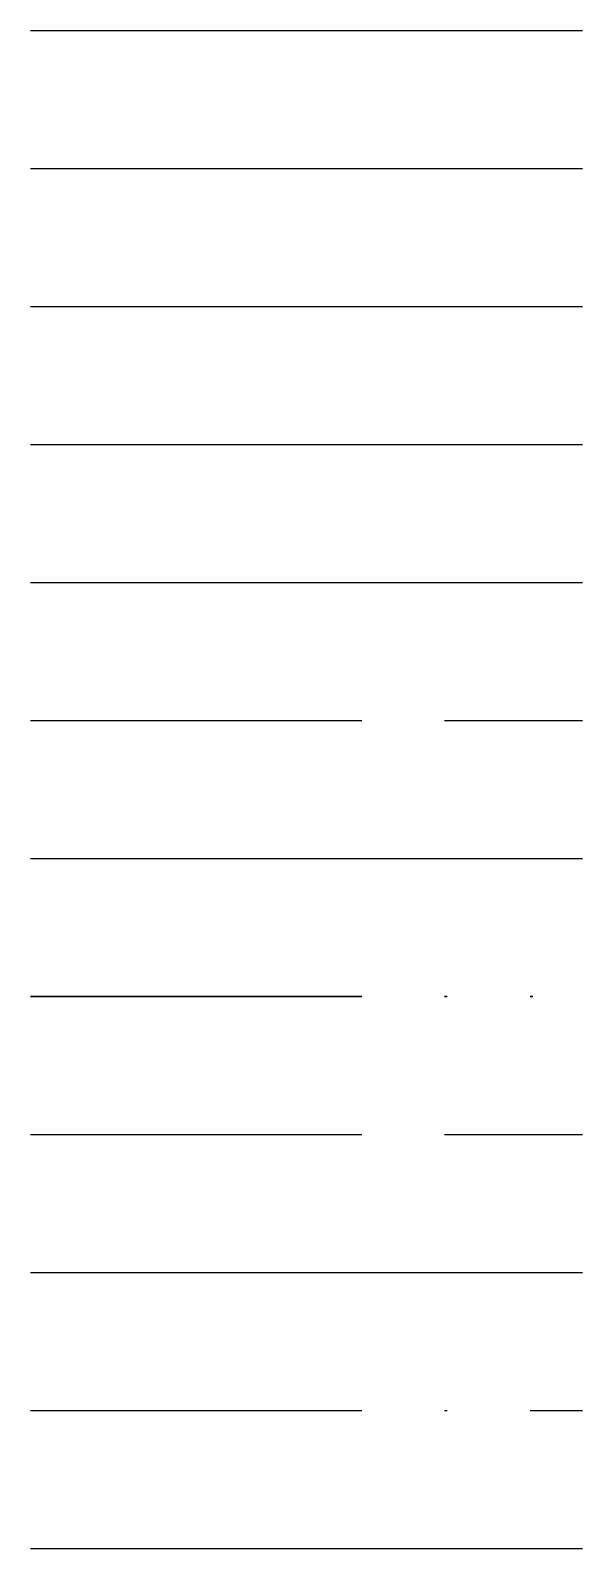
# Model space of a CAD drawing. Header units: millimetres. Extents: x 0 to 20, y 0 to 55.
import ezdxf

# ---------------------------------------------------------------- set-up
doc = ezdxf.new("R2010")
doc.units = ezdxf.units.MM
doc.header["$MEASUREMENT"] = 0
for name, pattern in [('ACAD_ISO02W100', [15, 12, -3]), ('ACAD_ISO05W100', [33, 24, -3, 0, -3, 0, -3]), ('ACAD_ISO10W100', [18, 12, -3, 0, -3]), ('ACAD_ISO14W100', [24, 12, -3, 0, -3, 0, -3, 0, -3])]:
    doc.linetypes.add(name, pattern=pattern)
doc.layers.add('Layer1', color=1, linetype='ACAD_ISO02W100')
doc.layers.add('Layer2', color=3, linetype='ACAD_ISO05W100', transparency=0.5)
doc.layers.add('Layer3', color=5, linetype='ACAD_ISO14W100', lineweight=30)

msp = doc.modelspace()

# ---------------------------------------------------------------- linework, layer by layer
at = {"color": 2}
msp.add_line((0, 55), (20, 55), dxfattribs=at)
at = {"color": 1}
msp.add_line((0, 50), (20, 50), dxfattribs=at)
at = {"color": 3}
msp.add_line((0, 45), (20, 45), dxfattribs=at)
at = {"color": 5}
msp.add_line((0, 40), (20, 40), dxfattribs=at)
at = {"color": 6}
msp.add_line((0, 35), (20, 35), dxfattribs=at)
for p, q in [((0, 10), (20, 10)), ((0, 0), (20, 0))]:
    msp.add_line(p, q)
at = {"linetype": 'ACAD_ISO10W100'}
msp.add_line((0, 5), (20, 5), dxfattribs=at)
at = {"layer": 'Layer1'}
msp.add_line((0, 30), (20, 30), dxfattribs=at)
at = {"layer": 'Layer1', "color": 4}
msp.add_line((0, 15), (20, 15), dxfattribs=at)
at = {"layer": 'Layer2'}
msp.add_line((0, 25), (20, 25), dxfattribs=at)
at = {"layer": 'Layer3'}
msp.add_line((0, 20), (20, 20), dxfattribs=at)

doc.saveas('drawing.dxf')
